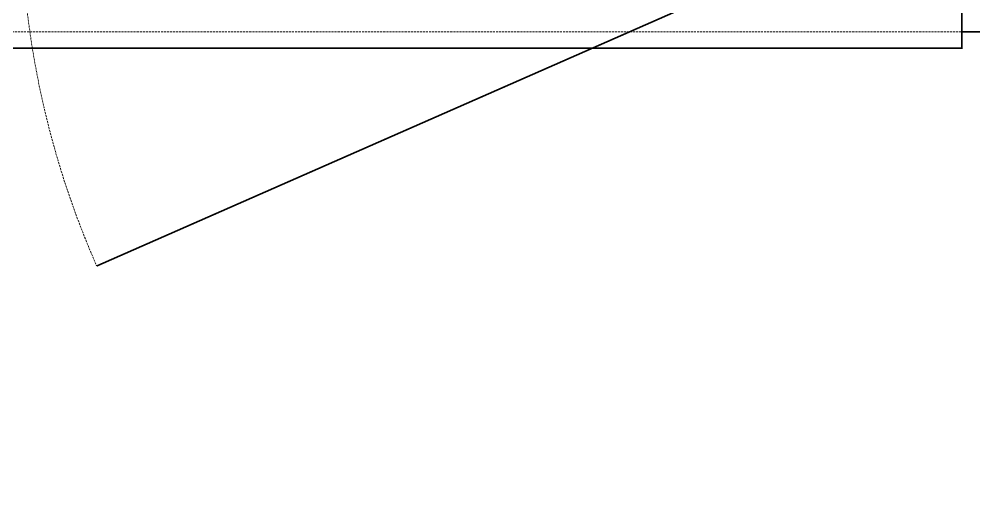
# Model space of a CAD drawing. Extents: x -1457 to 23780, y -2071 to 4205.
# Drawn here: x 8986.9 to 9104.5, y 2744.1 to 2804.6 of the extents above; entities that cross this region are included whole.
import ezdxf

# ---------------------------------------------------------------- set-up
doc = ezdxf.new("R2010")
doc.units = 0
doc.header["$MEASUREMENT"] = 0
doc.linetypes.add('HIDDEN', pattern=[0.375, 0.25, -0.125])
doc.layers.add('M-TEFRIS2-015', color=129, linetype='Continuous', lineweight=9)

msp = doc.modelspace()

# ---------------------------------------------------------------- linework, layer by layer
at = {"layer": 'M-TEFRIS2-015', "linetype": 'HIDDEN', "lineweight": 0}
msp.add_line((9225.5, 2803), (8609.5, 2803), dxfattribs=at)
at = {"layer": 'M-TEFRIS2-015', "linetype": 'HIDDEN', "lineweight": 0, "const_width": 0.2}
for points in [[(9103, 2819.3), (9103, 2803), (9225.5, 2803), (9225.5, 2743), (9309.5, 2743), (9309.5, 2803), (9357, 2803), (9357, 2819.3)], [(9097.89, 2818.74), (8996.46, 2774.19)], [(8982, 2803), (8982, 2801), (9103, 2801), (9103, 2803)]]:
    msp.add_lwpolyline(points, dxfattribs=at)
at = {"layer": 'M-TEFRIS2-015', "linetype": 'HIDDEN', "lineweight": 0}
msp.add_arc((9097.89, 2818.74), 110.79, 179.607, 203.7086, dxfattribs=at)

doc.saveas('drawing.dxf')
